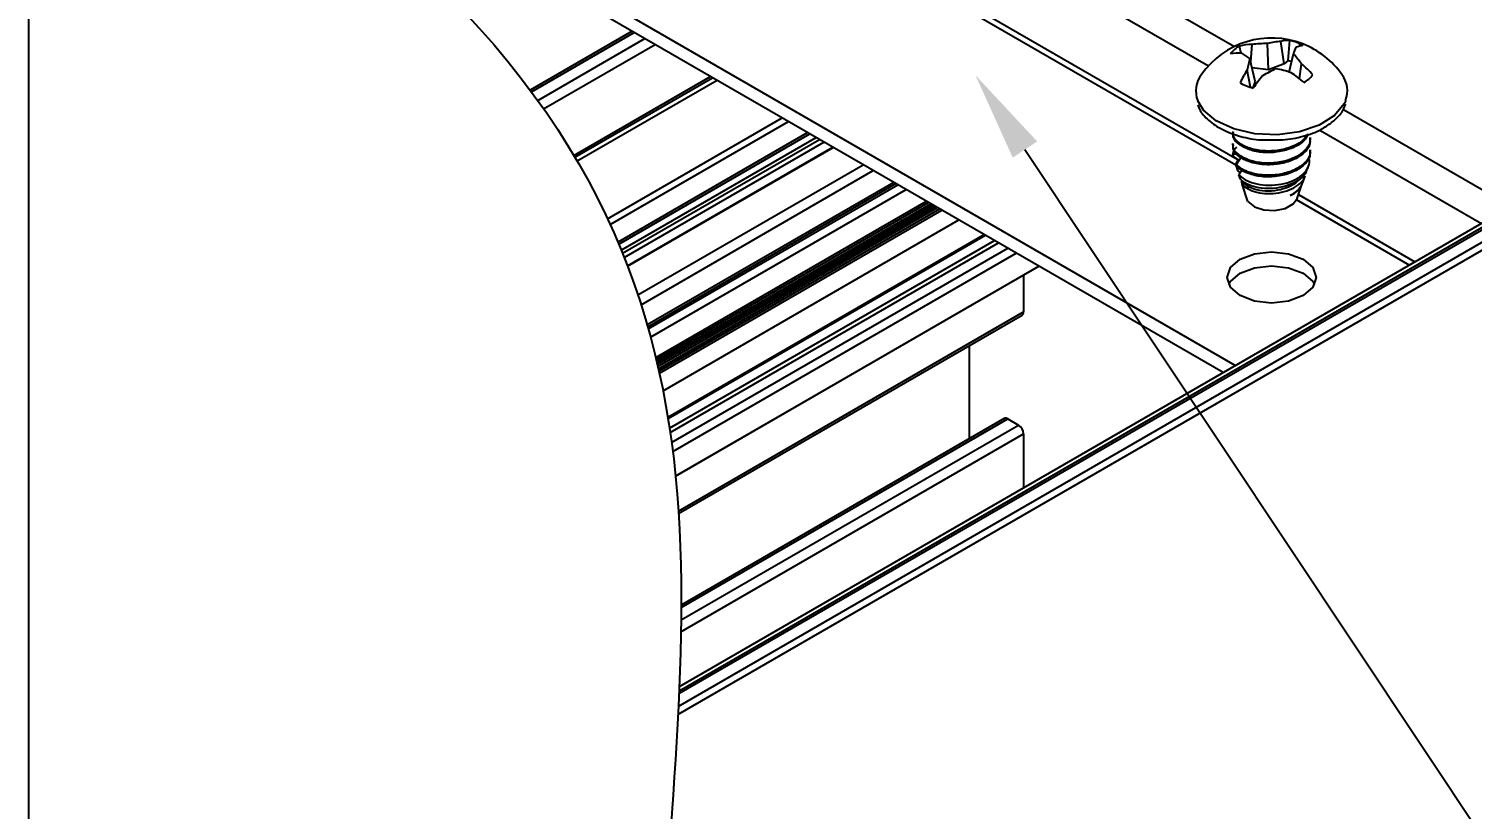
# Model space of a CAD drawing. Extents: x 0 to 10.9, y -11 to 0.
# Drawn here: x 0 to 3.035, y -8.404 to -6.764 of the extents above; entities that cross this region are included whole.
import ezdxf
from ezdxf import colors
from ezdxf.entities.mleader import LeaderData, LeaderLine
from ezdxf.math import Vec2, Vec3

# ---------------------------------------------------------------- set-up
doc = ezdxf.new("R2010")
doc.units = 0
doc.header["$LTSCALE"] = 0.5
doc.header["$MEASUREMENT"] = 0
for name, color, linetype in [('Brackets', 181, 'CONTINUOUS'), ('FAB DWG', 221, 'CONTINUOUS'), ('Hardware', 242, 'CONTINUOUS'), ('Housing', 150, 'CONTINUOUS')]:
    doc.layers.add(name, color=color, linetype=linetype)
doc.layers.add('Text-Unprinted', color=131, linetype='CONTINUOUS', plot=False)
doc.styles.add('LSAD_Standard', font='arial.ttf')

msp = doc.modelspace()

# ---------------------------------------------------------------- linework, layer by layer
at = {"layer": 'Brackets', "transparency": 16777216}
for p, q in [((1.7036, -6.3208), (2.5351, -6.8008)), ((1.654, -6.364), (2.4806, -6.8412)), ((1.6046, -6.5103), (2.5382, -7.0492)), ((1.6091, -6.4998), (2.5409, -7.0377)), ((2.5371, -7.4715), (0.9122, -6.5334)), ((2.5117, -7.4862), (0.9122, -6.5628)), ((2.7643, -6.9331), (3.117, -7.1367)), ((2.7147, -6.9763), (3.0547, -7.1727)), ((2.6653, -7.1226), (2.9034, -7.26)), ((2.6698, -7.1121), (2.9147, -7.2535))]:
    msp.add_line(p, q, dxfattribs=at)
at = {"layer": 'Brackets', "transparency": 16777216, "flags": 128}
for points in [[(2.5474, -7.3243), (2.5271, -7.3068), (2.52, -7.2862), (2.5271, -7.2655), (2.5474, -7.248), (2.5777, -7.2363), (2.6135, -7.2322), (2.6493, -7.2363), (2.6796, -7.248), (2.6999, -7.2655), (2.707, -7.2862), (2.6999, -7.3068), (2.6796, -7.3243), (2.6493, -7.336), (2.6135, -7.3401), (2.5777, -7.336), (2.5474, -7.3243)], [(2.5235, -7.3009), (2.5271, -7.2949), (2.5474, -7.2774), (2.5777, -7.2657), (2.6135, -7.2616), (2.6493, -7.2657), (2.6796, -7.2774), (2.6999, -7.2949), (2.7034, -7.3009)]]:
    msp.add_lwpolyline(points, dxfattribs=at)
at = {"layer": 'Hardware', "transparency": 16777216}
for p, q in [((2.5694, -6.8331), (2.5723, -6.7966)), ((2.6069, -6.8498), (2.6047, -6.7946)), ((2.6395, -6.8373), (2.6328, -6.7899)), ((2.648, -6.8301), (2.652, -6.788)), ((2.5497, -6.8154), (2.5456, -6.7998)), ((2.579, -6.8735), (2.5678, -6.8261)), ((2.6506, -6.8544), (2.6592, -6.8159)), ((2.5693, -6.8864), (2.5622, -6.85)), ((2.6069, -6.8498), (2.5724, -6.8457)), ((2.6395, -6.8373), (2.6069, -6.8498)), ((2.648, -6.8301), (2.6395, -6.8373)), ((2.6719, -6.8684), (2.6763, -6.8373)), ((2.579, -6.8735), (2.5739, -6.8877)), ((2.7396, -6.9603), (2.7444, -6.9571)), ((2.7444, -6.9571), (2.7485, -6.953)), ((2.5315, -7.0048), (2.5315, -7.008)), ((2.6955, -6.9952), (2.6955, -6.992)), ((2.6955, -7.0207), (2.6955, -7.0176)), ((2.5394, -7.05), (2.538, -7.0501)), ((2.538, -7.0501), (2.5418, -7.0614)), ((2.5478, -7.0796), (2.5447, -7.0704)), ((2.5852, -7.0438), (2.587, -7.0437)), ((2.6888, -7.0586), (2.6911, -7.052)), ((2.5493, -7.0838), (2.5514, -7.0901)), ((2.5513, -7.0901), (2.5536, -7.0865)), ((2.5636, -7.1268), (2.5513, -7.0901)), ((2.6669, -7.1204), (2.6772, -7.0911)), ((2.6784, -7.0879), (2.6837, -7.073))]:
    msp.add_line(p, q, dxfattribs=at)
at = {"layer": 'Hardware', "transparency": 16777216, "flags": 128}
for points in [[(2.7455, -6.9459), (2.7132, -6.9661), (2.6721, -6.9799), (2.6258, -6.9861), (2.5784, -6.9841), (2.5341, -6.9741), (2.4969, -6.9571), (2.47, -6.9344), (2.4581, -6.915)], [(2.7692, -6.9141), (2.766, -6.9212), (2.7455, -6.9459)], [(2.5636, -7.1268), (2.5772, -7.1375), (2.5972, -7.1441), (2.6202, -7.1453), (2.6419, -7.1409), (2.6586, -7.1317), (2.6669, -7.1204)]]:
    msp.add_lwpolyline(points, dxfattribs=at)
at = {"layer": 'Hardware', "transparency": 16777216}
for centre, radius, start, end in [((2.6135, -6.9635), 0.1806, 68.6245, 144.912), ((2.5728, -6.9142), 0.1177, 90.2796, 103.3617), ((2.5995, -6.9797), 0.1851, 88.3891, 98.4672), ((2.6426, -6.933), 0.1434, 93.9209, 105.3244), ((2.6483, -6.8489), 0.061, 86.5339, 104.7203), ((2.6244, -6.8993), 0.1147, 61.1772, 76.0718), ((2.6135, -6.9635), 0.1806, 35.088, 68.6245), ((2.5781, -6.8569), 0.0657, 119.5955, 141.2302), ((2.5422, -6.9256), 0.1109, 85.6452, 97.9438), ((2.495, -6.9201), 0.1189, 52.2561, 62.1096), ((2.8256, -6.8985), 0.2678, 164.2953, 169.5442), ((2.8856, -6.9005), 0.2417, 156.0457, 159.5258), ((2.5268, -6.9399), 0.1813, 34.4469, 43.1172), ((2.6832, -6.8472), 0.0485, 94.2041, 112.4509), ((2.7758, -6.9852), 0.2528, 147.6541, 154.6934), ((2.7359, -7.0931), 0.2707, 114.8148, 121.5663), ((2.5734, -7.1043), 0.2615, 71.8964, 79.2436), ((2.6199, -6.927), 0.1008, 69.364, 73.8342), ((2.478, -7.1131), 0.3122, 49.3705, 55.5354), ((2.5367, -7.0059), 0.2189, 41.7264, 50.3706), ((2.5107, -6.894), 0.0566, 142.6333, 201.7152), ((2.6026, -6.7766), 0.1147, 241.1772, 256.0718), ((2.9302, -7.135), 0.4327, 140.9597, 145.1904), ((2.6489, -6.8191), 0.0657, 299.5955, 321.2302), ((2.715, -6.8942), 0.0577, 339.8793, 36.7519), ((2.6386, -7.0735), 0.0425, 288.7472, 335.5735)]:
    msp.add_arc(centre, radius, start, end, dxfattribs=at)
for major_axis, ratio, start_param, end_param in [((-0.0503, 0.5068), 0.12773, 0.975629, 0.982449), ((-0.0651, 0.5732), 0.087069, 1.094899, 1.101621)]:
    msp.add_ellipse((2.6135, -7.3063), major_axis=major_axis, ratio=ratio, start_param=start_param, end_param=end_param, dxfattribs=at)
for points, knots in [([(2.4585, -6.9231), (2.4594, -6.9261), (2.4627, -6.9383), (2.4803, -6.9567), (2.5094, -6.9767), (2.5479, -6.9904), (2.5808, -6.9972), (2.5997, -6.9969), (2.6038, -6.9968)], [0, 0, 0, 0, 0.070324, 0.27829, 0.495151, 0.717581, 0.940207, 1, 1, 1, 1]), ([(2.7485, -6.953), (2.7515, -6.9502), (2.7614, -6.941), (2.766, -6.9298), (2.7692, -6.922)], [0, 0, 0, 0, 0.307936, 1, 1, 1, 1]), ([(2.6875, -6.9862), (2.6857, -6.9894), (2.6803, -6.999), (2.6594, -7.0111), (2.6294, -7.0198), (2.5965, -7.0214), (2.5662, -7.0155), (2.5436, -7.0036), (2.5317, -6.9905), (2.5327, -6.982), (2.533, -6.9793)], [0, 0, 0, 0, 0.071374, 0.216052, 0.356213, 0.50216, 0.644364, 0.786569, 0.932515, 1, 1, 1, 1]), ([(2.6038, -6.9968), (2.6147, -6.9971), (2.6406, -6.9979), (2.6802, -6.9902), (2.7158, -6.9776), (2.7326, -6.9654), (2.7396, -6.9603)], [0, 0, 0, 0, 0.211116, 0.500391, 0.790984, 1, 1, 1, 1]), ([(2.6903, -6.9851), (2.6878, -6.9898), (2.6818, -7.001), (2.6595, -7.0143), (2.6293, -7.0229), (2.5965, -7.0246), (2.5662, -7.0187), (2.5436, -7.0067), (2.5317, -6.9936), (2.5327, -6.9852), (2.533, -6.9825)], [0, 0, 0, 0, 0.100805, 0.240898, 0.376617, 0.517938, 0.655635, 0.793333, 0.934654, 1, 1, 1, 1]), ([(2.694, -6.992), (2.6942, -6.9954), (2.695, -7.0056), (2.6828, -7.0217), (2.6598, -7.0367), (2.6293, -7.0453), (2.5966, -7.0469), (2.5662, -7.041), (2.5436, -7.0291), (2.5317, -7.016), (2.5327, -7.0075), (2.533, -7.0048)], [0, 0, 0, 0, 0.0634187, 0.1896667, 0.3159148, 0.4382216, 0.5655768, 0.6896667, 0.8137566, 0.9411118, 1, 1, 1, 1]), ([(2.694, -6.9952), (2.6942, -6.9986), (2.695, -7.0088), (2.6828, -7.0249), (2.6598, -7.0399), (2.6293, -7.0485), (2.5966, -7.0501), (2.5662, -7.0442), (2.5436, -7.0323), (2.5317, -7.0192), (2.5327, -7.0107), (2.533, -7.008)], [0, 0, 0, 0, 0.0634187, 0.1896667, 0.3159148, 0.4382216, 0.5655768, 0.6896667, 0.8137566, 0.9411118, 1, 1, 1, 1]), ([(2.6071, -6.9973), (2.6035, -6.9977), (2.5987, -6.9983), (2.5945, -6.9974), (2.5934, -6.9971)], [0, 0, 0, 0, 0.741045, 1, 1, 1, 1]), ([(2.5317, -7.0275), (2.5324, -7.0237), (2.5335, -7.0182), (2.5385, -7.0135), (2.54, -7.0121)], [0, 0, 0, 0, 0.694199, 1, 1, 1, 1]), ([(2.5413, -7.0268), (2.5409, -7.0268), (2.5391, -7.0269), (2.5359, -7.0271), (2.5331, -7.0274), (2.5317, -7.0275)], [0, 0, 0, 0, 0.110428, 0.555201, 1, 1, 1, 1]), ([(2.5317, -7.0304), (2.5331, -7.0315), (2.5359, -7.0338), (2.5402, -7.0371), (2.543, -7.0394), (2.5444, -7.0405)], [0, 0, 0, 0, 0.332692, 0.665386, 1, 1, 1, 1]), ([(2.545, -7.0376), (2.5427, -7.0402), (2.5391, -7.0442), (2.5383, -7.0486), (2.538, -7.0501)], [0, 0, 0, 0, 0.653204, 1, 1, 1, 1]), ([(2.694, -7.0176), (2.6942, -7.021), (2.695, -7.0311), (2.6828, -7.0472), (2.6598, -7.0622), (2.6293, -7.0708), (2.5965, -7.0724), (2.5696, -7.0671), (2.5503, -7.0586), (2.543, -7.0521), (2.5393, -7.0487)], [0, 0, 0, 0, 0.0737113, 0.2204489, 0.3671866, 0.5093433, 0.6573678, 0.801597, 0.8990668, 1, 1, 1, 1]), ([(2.5393, -7.0487), (2.5402, -7.0472), (2.5421, -7.0442), (2.5458, -7.0381), (2.5486, -7.0338), (2.5505, -7.0309)], [0, 0, 0, 0, 0.24984, 0.499683, 1, 1, 1, 1]), ([(2.694, -7.0207), (2.6942, -7.0241), (2.695, -7.0343), (2.6828, -7.0504), (2.6598, -7.0654), (2.6293, -7.074), (2.5965, -7.0756), (2.5697, -7.0703), (2.5505, -7.0619), (2.5432, -7.0555), (2.5395, -7.0522)], [0, 0, 0, 0, 0.073895, 0.220997, 0.3681, 0.51061, 0.659003, 0.803591, 0.900081, 1, 1, 1, 1]), ([(2.5447, -7.0704), (2.5452, -7.0709), (2.5493, -7.0754), (2.5604, -7.0831), (2.5821, -7.0905), (2.6076, -7.0932), (2.6341, -7.0907), (2.6584, -7.0835), (2.6781, -7.0717), (2.6902, -7.0567), (2.6947, -7.0438), (2.692, -7.0365), (2.6913, -7.0347)], [0, 0, 0, 0, 0.013848, 0.130111, 0.246339, 0.363567, 0.481744, 0.599909, 0.718826, 0.838918, 0.959016, 1, 1, 1, 1]), ([(2.5418, -7.0614), (2.5424, -7.0619), (2.5443, -7.0635), (2.5462, -7.065), (2.5475, -7.0659)], [0, 0, 0, 0, 0.3526414, 1, 1, 1, 1]), ([(2.5447, -7.0704), (2.5455, -7.0692), (2.5478, -7.0653), (2.5502, -7.0614), (2.5519, -7.0588)], [0, 0, 0, 0, 0.304529, 1, 1, 1, 1]), ([(2.6878, -7.0583), (2.6874, -7.0603), (2.6858, -7.0677), (2.6742, -7.0794), (2.6548, -7.091), (2.6304, -7.098), (2.6046, -7.1002), (2.5803, -7.0974), (2.5598, -7.0902), (2.5518, -7.0831), (2.5478, -7.0796)], [0, 0, 0, 0, 0.050847, 0.189784, 0.327992, 0.466206, 0.60222, 0.737258, 0.872316, 1, 1, 1, 1]), ([(2.5513, -7.0901), (2.5522, -7.091), (2.5563, -7.0955), (2.5675, -7.1026), (2.5875, -7.1088), (2.6107, -7.1106), (2.6344, -7.1078), (2.6562, -7.1008), (2.6728, -7.0896), (2.6821, -7.0797), (2.683, -7.0737), (2.6831, -7.0728)], [0, 0, 0, 0, 0.033138, 0.165436, 0.29766, 0.431428, 0.566145, 0.700819, 0.836713, 0.973847, 1, 1, 1, 1]), ([(2.6691, -7.0813), (2.6686, -7.0823), (2.6649, -7.0884), (2.6497, -7.0968), (2.6262, -7.104), (2.6, -7.1056), (2.5783, -7.1017), (2.5624, -7.0948), (2.5566, -7.0893), (2.5536, -7.0865)], [0, 0, 0, 0, 0.032403, 0.21131, 0.384607, 0.56509, 0.740924, 0.86821, 1, 1, 1, 1]), ([(2.6775, -7.0875), (2.6768, -7.09), (2.6749, -7.0971), (2.6654, -7.1063), (2.6559, -7.1117), (2.6522, -7.1138)], [0, 0, 0, 0, 0.236128, 0.699546, 1, 1, 1, 1])]:
    msp.add_open_spline(points, degree=3, knots=knots, dxfattribs=at)
at = {"layer": 'Housing', "transparency": 16777216}
for p, q in [((1.3671, -8.1608), (4.3217, -6.4552)), ((4.3142, -6.4544), (1.3673, -8.1556)), ((1.365, -8.2045), (4.3514, -6.4805)), ((1.3658, -8.1877), (4.3443, -6.4682)), ((4.2315, -6.4933), (1.3677, -8.1466)), ((1.2686, -6.7686), (1.0543, -6.8923)), ((1.0569, -6.8959), (1.273, -6.7711)), ((1.0703, -6.9142), (1.2956, -6.7842)), ((1.0826, -6.9316), (1.3168, -6.7964)), ((1.1461, -7.0297), (1.4335, -6.8638)), ((1.1484, -7.0335), (1.4379, -6.8663)), ((1.4477, -6.872), (1.1533, -7.0419)), ((1.2169, -7.1631), (1.5844, -6.9509)), ((1.2224, -7.1751), (1.5976, -6.9585)), ((1.2387, -7.2119), (1.6376, -6.9816)), ((1.2404, -7.216), (1.642, -6.9841)), ((1.2457, -7.2288), (1.6557, -6.9921)), ((1.2482, -7.235), (1.6624, -6.9959)), ((1.2518, -7.244), (1.672, -7.0015)), ((1.2587, -7.2617), (1.6908, -7.0123)), ((1.2591, -7.2626), (1.6917, -7.0128)), ((1.2807, -7.3228), (1.7546, -7.0492)), ((1.2874, -7.3434), (1.7758, -7.0614)), ((1.819, -7.0863), (1.3003, -7.3857)), ((1.3015, -7.3901), (1.8234, -7.0888)), ((1.3027, -7.3942), (1.8275, -7.0912)), ((1.3075, -7.4117), (1.845, -7.1013)), ((1.3184, -7.4544), (1.8875, -7.1259)), ((1.3195, -7.4588), (1.8918, -7.1284)), ((1.3196, -7.4592), (1.8922, -7.1286)), ((1.3206, -7.4635), (1.8965, -7.1311)), ((1.3207, -7.4639), (1.8969, -7.1313)), ((1.3217, -7.4683), (1.9012, -7.1338)), ((1.3218, -7.4687), (1.9016, -7.134)), ((1.3228, -7.4731), (1.9059, -7.1365)), ((1.3229, -7.4735), (1.9063, -7.1367)), ((1.3239, -7.4779), (1.9106, -7.1392)), ((1.324, -7.4783), (1.911, -7.1394)), ((1.325, -7.4827), (1.9153, -7.1419)), ((1.3251, -7.4831), (1.9157, -7.1421)), ((1.326, -7.4874), (1.9199, -7.1445)), ((1.3337, -7.5245), (1.9558, -7.1653)), ((2.0094, -7.1962), (1.3438, -7.5804)), ((1.3442, -7.5826), (2.0115, -7.1974)), ((1.3474, -7.6031), (2.0308, -7.2086)), ((1.3487, -7.6121), (2.0393, -7.2135)), ((1.3517, -7.6332), (2.059, -7.2249)), ((1.3541, -7.6518), (2.0764, -7.2349)), ((1.3599, -7.7034), (2.124, -7.2624)), ((1.36, -7.7037), (2.1242, -7.2625)), ((2.0918, -7.2812), (2.0918, -7.3585)), ((1.3661, -7.7775), (2.0918, -7.3585)), ((1.3664, -7.7824), (2.0887, -7.3654)), ((1.9773, -7.4297), (1.9773, -7.6253)), ((2.0511, -7.5827), (1.3719, -7.9748)), ((1.3719, -7.9799), (2.0586, -7.5835)), ((2.0586, -7.5835), (2.0812, -7.5965)), ((1.3713, -8.0308), (2.0918, -7.6149)), ((1.3717, -8.0061), (2.0812, -7.5965)), ((2.0918, -7.6149), (2.0918, -7.7286))]:
    msp.add_line(p, q, dxfattribs=at)
for centre, radius, start, end in [((2.0847, -7.3594), 0.00719, 304.0564, 7.2558), ((2.0542, -7.5896), 0.00754, 54.3824, 114.3071), ((2.0688, -7.6159), 0.0231, 2.6055, 57.3945)]:
    msp.add_arc(centre, radius, start, end, dxfattribs=at)
at = {"layer": 'Housing', "color": 1, "transparency": 16777216}
msp.add_open_spline([(0.0267, -6.1102), (1.4566, -6.8188), (1.3524, -8.4112), (1.2482, -10.0037), (2.6781, -10.7123)], degree=3, dxfattribs=at)
at = {"layer": 'Text-Unprinted', "ltscale": 0.5, "transparency": 16777216}
msp.add_lwpolyline([(0, 0), (10.3147, 0), (10.3147, -10.9567), (0, -10.9567)], close=True, dxfattribs=at)

# ---------------------------------------------------------------- leaders
at = {"layer": 'FAB DWG', "ltscale": 0.5, "transparency": 16777216}
ml = msp.add_multileader_mtext('Standard', dxfattribs=at)
ml.set_content('\\A1;HW00003 (x1)\\PHW63214 (x2)', color=256, style='LSAD_Standard')
ml.set_leader_properties()
ml.build(insert=Vec2(0, 0))
ml.multileader.update_dxf_attribs({"text_left_attachment_type": 2, "dogleg_length": 0.36, "arrow_head_size": 0.1875})
ctx = ml.context
ctx.base_point, ctx.char_height, ctx.arrow_head_size, ctx.landing_gap_size, ctx.plane_origin = Vec3(4.1698, -8.0804), 0.1875, 0.1875, 0.09, Vec3(1.7833, 14.9951)
ctx.left_attachment = 2
notes = []
notes.append((ctx, [(1, (1, 1, 0), (3.8925, -8.0804), (1, 0), 0.2772, [(0, [(2.7158, -5.9978)], 0, [])])]))
ctx.mtext.insert, ctx.mtext.width, ctx.mtext.defined_height, ctx.mtext.flow_direction = Vec3(4.2598, -7.7996), 2.351815, 0.6491, 5
ml = msp.add_multileader_mtext('Standard', dxfattribs=at)
ml.set_content('\\A1;BK00238 (x1)\\PHW00814 (x2)', color=256, style='LSAD_Standard')
ml.set_leader_properties()
ml.build(insert=Vec2(0, 0))
ml.multileader.update_dxf_attribs({"text_left_attachment_type": 2, "dogleg_length": 0.36, "arrow_head_size": 0.1875})
ctx = ml.context
ctx.base_point, ctx.char_height, ctx.arrow_head_size, ctx.landing_gap_size, ctx.plane_origin = Vec3(4.4885, -10.1965), 0.1875, 0.1875, 0.09, Vec3(2.9092, 13.39)
ctx.left_attachment = 2
notes.append((ctx, [(1, (1, 1, 0), (4.2113, -10.1965), (1, 0), 0.2772, [(0, [(1.9908, -6.8612)], 0, [])])]))
ctx.mtext.insert, ctx.mtext.width, ctx.mtext.defined_height, ctx.mtext.flow_direction = Vec3(4.5785, -9.9158), 2.351815, 0.6491, 5
for ctx, leaders in notes:
    for number, flags, end, landing, length, lines in leaders:
        leader = LeaderData()
        leader.index, (leader.has_last_leader_line, leader.has_dogleg_vector, leader.attachment_direction) = number, flags
        leader.last_leader_point, leader.dogleg_vector, leader.dogleg_length = Vec3(end), Vec3(landing), length
        for number, points, colour, breaks in lines:
            line = LeaderLine()
            line.index, line.vertices, line.color, line.breaks = number, Vec3.list(points), colors.encode_raw_color(colour), breaks
            leader.lines.append(line)
        ctx.leaders.append(leader)

doc.saveas('drawing.dxf')
